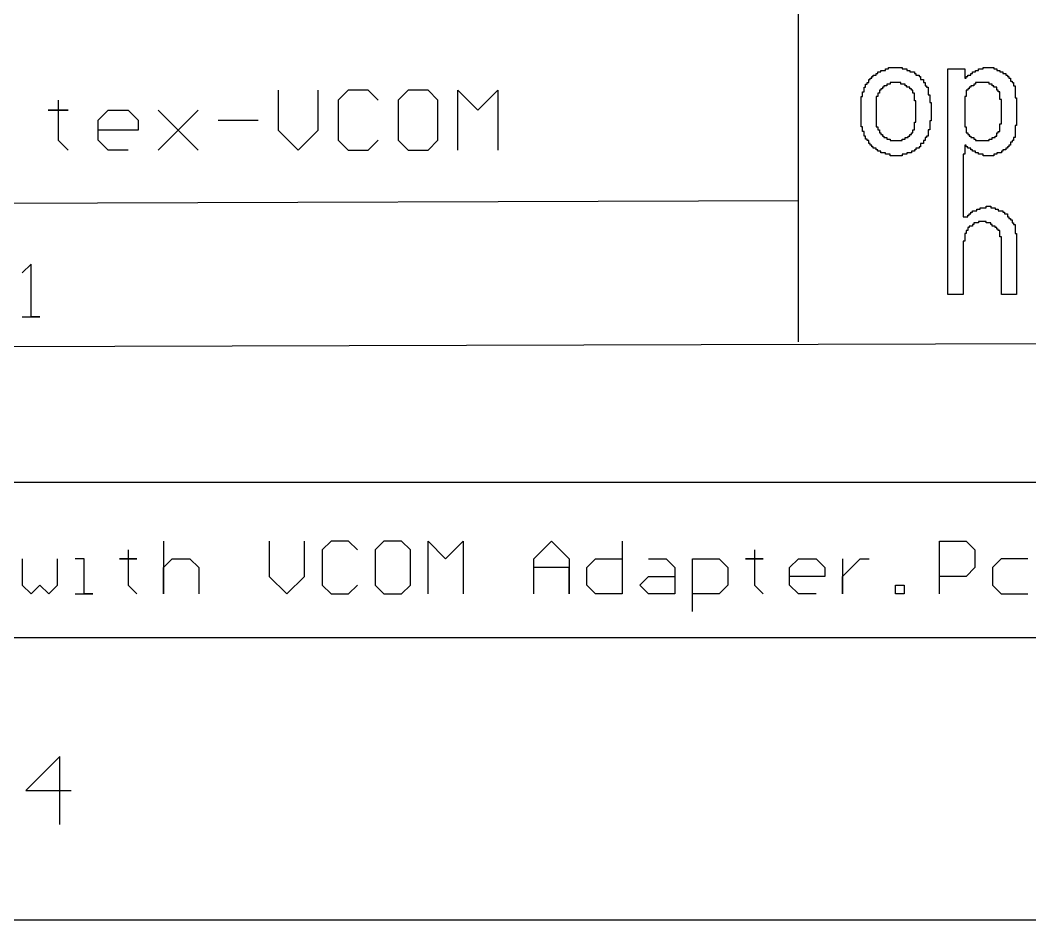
# Model space of a CAD drawing. Header units: millimetres. Extents: x -1.9 to 9.1, y -3.1 to 5.4.
# Drawn here: x 7.66 to 8.375, y -3.06 to -2.422 of the extents above; entities that cross this region are included whole.
import ezdxf

# ---------------------------------------------------------------- set-up
doc = ezdxf.new("R2010")
doc.units = ezdxf.units.MM
doc.header["$MEASUREMENT"] = 0
doc.layers.add('Mechanical11', color=56, linetype='Continuous')

msp = doc.modelspace()

# ---------------------------------------------------------------- linework, layer by layer
at = {"layer": 'Mechanical11'}
for p, q in [((8.21137, -2.65022), (8.21137, -1.95988)), ((8.26428, -2.46227), (8.26428, -2.46119)), ((8.26428, -2.46119), (8.26644, -2.46119)), ((8.26644, -2.46119), (8.26644, -2.46011)), ((8.26644, -2.46011), (8.26752, -2.46011)), ((8.26752, -2.46011), (8.26752, -2.45903)), ((8.26752, -2.45903), (8.26969, -2.45903)), ((8.26969, -2.45903), (8.26969, -2.45795)), ((8.26969, -2.45795), (8.27293, -2.45795)), ((8.27293, -2.45795), (8.27293, -2.45687)), ((8.27293, -2.45687), (8.27509, -2.45687)), ((8.27509, -2.45687), (8.27509, -2.45579)), ((8.27509, -2.45579), (8.28482, -2.45579)), ((8.28482, -2.45579), (8.28482, -2.45687)), ((8.28482, -2.45687), (8.28806, -2.45687)), ((8.28806, -2.45687), (8.28806, -2.45795)), ((8.28806, -2.45795), (8.29022, -2.45795)), ((8.29022, -2.45795), (8.29022, -2.45903)), ((8.29022, -2.45903), (8.29347, -2.45903)), ((8.29347, -2.45903), (8.29347, -2.46011)), ((8.29347, -2.46011), (8.29455, -2.46011)), ((8.29455, -2.46011), (8.29455, -2.46119)), ((8.29455, -2.46119), (8.29671, -2.46119)), ((8.29671, -2.46119), (8.29671, -2.46227)), ((8.31725, -2.45795), (8.31725, -2.45687)), ((8.31725, -2.45687), (8.32914, -2.45687)), ((8.31725, -2.45903), (8.31725, -2.45795)), ((8.31725, -2.46011), (8.31725, -2.45903)), ((8.31725, -2.46119), (8.31725, -2.46011)), ((8.31725, -2.46227), (8.31725, -2.46119)), ((8.32914, -2.45687), (8.32914, -2.45795)), ((8.32914, -2.45795), (8.32914, -2.45903)), ((8.32914, -2.45903), (8.32914, -2.46011)), ((8.32914, -2.46011), (8.32914, -2.46119)), ((8.32914, -2.46119), (8.32914, -2.46227)), ((8.3313, -2.46227), (8.3313, -2.46119)), ((8.3313, -2.46119), (8.33346, -2.46119)), ((8.33346, -2.46119), (8.33346, -2.46011)), ((8.33346, -2.46011), (8.33454, -2.46011)), ((8.33454, -2.46011), (8.33454, -2.45903)), ((8.33454, -2.45903), (8.33671, -2.45903)), ((8.33671, -2.45903), (8.33671, -2.45795)), ((8.33671, -2.45795), (8.33887, -2.45795)), ((8.33887, -2.45795), (8.33887, -2.45687)), ((8.33887, -2.45687), (8.34211, -2.45687)), ((8.34211, -2.45687), (8.34211, -2.45579)), ((8.34211, -2.45579), (8.34968, -2.45579)), ((8.34968, -2.45579), (8.34968, -2.45687)), ((8.34968, -2.45687), (8.35184, -2.45687)), ((8.35184, -2.45687), (8.35184, -2.45795)), ((8.35184, -2.45795), (8.354, -2.45795)), ((8.354, -2.45795), (8.354, -2.45903)), ((8.354, -2.45903), (8.35616, -2.45903)), ((8.35616, -2.45903), (8.35616, -2.46011)), ((8.35616, -2.46011), (8.35832, -2.46011)), ((8.35832, -2.46011), (8.35832, -2.46119)), ((8.35832, -2.46119), (8.35941, -2.46119)), ((8.35941, -2.46119), (8.35941, -2.46227)), ((8.25888, -2.46876), (8.25888, -2.46768)), ((8.25888, -2.46768), (8.25996, -2.46768)), ((8.25888, -2.46984), (8.25888, -2.46876)), ((8.25996, -2.46768), (8.25996, -2.4666)), ((8.25996, -2.4666), (8.26104, -2.4666)), ((8.26104, -2.46552), (8.26104, -2.46443)), ((8.26104, -2.46443), (8.26212, -2.46443)), ((8.26104, -2.4666), (8.26104, -2.46552)), ((8.26212, -2.46443), (8.26212, -2.46335)), ((8.26212, -2.46335), (8.2632, -2.46335)), ((8.2632, -2.46335), (8.2632, -2.46227)), ((8.2632, -2.46227), (8.26428, -2.46227)), ((8.27401, -2.46876), (8.27185, -2.46876)), ((8.27185, -2.46876), (8.27185, -2.46984)), ((8.27617, -2.46768), (8.27401, -2.46768)), ((8.27401, -2.46768), (8.27401, -2.46876)), ((8.28374, -2.4666), (8.27617, -2.4666)), ((8.27617, -2.4666), (8.27617, -2.46768)), ((8.28374, -2.46768), (8.28374, -2.4666)), ((8.28698, -2.46768), (8.28374, -2.46768)), ((8.28698, -2.46876), (8.28698, -2.46768)), ((8.28806, -2.46876), (8.28698, -2.46876)), ((8.28806, -2.46984), (8.28806, -2.46876)), ((8.29671, -2.46227), (8.29779, -2.46227)), ((8.29779, -2.46227), (8.29779, -2.46335)), ((8.29779, -2.46335), (8.29779, -2.46443)), ((8.29779, -2.46443), (8.29995, -2.46443)), ((8.29995, -2.46443), (8.29995, -2.46552)), ((8.29995, -2.46552), (8.29995, -2.4666)), ((8.29995, -2.4666), (8.30103, -2.4666)), ((8.30103, -2.4666), (8.30103, -2.46768)), ((8.30103, -2.46768), (8.30103, -2.46876)), ((8.30103, -2.46876), (8.30211, -2.46876)), ((8.30211, -2.46876), (8.30211, -2.46984)), ((8.31725, -2.46335), (8.31725, -2.46227)), ((8.31725, -2.46443), (8.31725, -2.46335)), ((8.31725, -2.46552), (8.31725, -2.46443)), ((8.31725, -2.4666), (8.31725, -2.46552)), ((8.31725, -2.46768), (8.31725, -2.4666)), ((8.31725, -2.46876), (8.31725, -2.46768)), ((8.31725, -2.46984), (8.31725, -2.46876)), ((8.32914, -2.46227), (8.32914, -2.46335)), ((8.32914, -2.46335), (8.33022, -2.46335)), ((8.33022, -2.46335), (8.33022, -2.46227)), ((8.33022, -2.46227), (8.3313, -2.46227)), ((8.33562, -2.46876), (8.33346, -2.46876)), ((8.33346, -2.46876), (8.33346, -2.46984)), ((8.33671, -2.46768), (8.33562, -2.46768)), ((8.33562, -2.46768), (8.33562, -2.46876)), ((8.34643, -2.4666), (8.33671, -2.4666)), ((8.33671, -2.4666), (8.33671, -2.46768)), ((8.34643, -2.46768), (8.34643, -2.4666)), ((8.3486, -2.46768), (8.34643, -2.46768)), ((8.3486, -2.46876), (8.3486, -2.46768)), ((8.34968, -2.46876), (8.3486, -2.46876)), ((8.34968, -2.46984), (8.34968, -2.46876)), ((8.35941, -2.46227), (8.36049, -2.46227)), ((8.36049, -2.46227), (8.36049, -2.46335)), ((8.36049, -2.46335), (8.36157, -2.46335)), ((8.36157, -2.46335), (8.36157, -2.46443)), ((8.36157, -2.46443), (8.36157, -2.46552)), ((8.36157, -2.46552), (8.36265, -2.46552)), ((8.36265, -2.46552), (8.36265, -2.4666)), ((8.36265, -2.4666), (8.36373, -2.4666)), ((8.36373, -2.4666), (8.36373, -2.46768)), ((8.36373, -2.46768), (8.36373, -2.46876)), ((8.36373, -2.46876), (8.36481, -2.46876)), ((8.36481, -2.46876), (8.36481, -2.46984)), ((7.84243, -2.47199), (7.84243, -2.50033)), ((7.87077, -2.50033), (7.87077, -2.47199)), ((7.89202, -2.47199), (7.88494, -2.47908)), ((7.90619, -2.47199), (7.89202, -2.47199)), ((7.91328, -2.47908), (7.90619, -2.47199)), ((7.93453, -2.47199), (7.92744, -2.47908)), ((7.9487, -2.47199), (7.93453, -2.47199)), ((7.95578, -2.47908), (7.9487, -2.47199)), ((7.96995, -2.5145), (7.96995, -2.47199)), ((7.96995, -2.47199), (7.98412, -2.48616)), ((7.98412, -2.48616), (7.99829, -2.47199)), ((7.99829, -2.47199), (7.99829, -2.5145)), ((8.25671, -2.47416), (8.25671, -2.47308)), ((8.25671, -2.47308), (8.25779, -2.47308)), ((8.25671, -2.47524), (8.25671, -2.47416)), ((8.25671, -2.47633), (8.25671, -2.47524)), ((8.25779, -2.47092), (8.25779, -2.46984)), ((8.25779, -2.46984), (8.25888, -2.46984)), ((8.25779, -2.472), (8.25779, -2.47092)), ((8.25779, -2.47308), (8.25779, -2.472)), ((8.2686, -2.47416), (8.26752, -2.47416)), ((8.26752, -2.47416), (8.26752, -2.47524)), ((8.26752, -2.47524), (8.26752, -2.47633)), ((8.26969, -2.472), (8.2686, -2.472)), ((8.2686, -2.472), (8.2686, -2.47308)), ((8.2686, -2.47308), (8.2686, -2.47416)), ((8.27077, -2.47092), (8.26969, -2.47092)), ((8.26969, -2.47092), (8.26969, -2.472)), ((8.27185, -2.46984), (8.27077, -2.46984)), ((8.27077, -2.46984), (8.27077, -2.47092)), ((8.29022, -2.46984), (8.28806, -2.46984)), ((8.29022, -2.47092), (8.29022, -2.46984)), ((8.2913, -2.47092), (8.29022, -2.47092)), ((8.2913, -2.472), (8.2913, -2.47092)), ((8.29239, -2.472), (8.2913, -2.472)), ((8.29239, -2.47308), (8.29239, -2.472)), ((8.29239, -2.47416), (8.29239, -2.47308)), ((8.29347, -2.47416), (8.29239, -2.47416)), ((8.29347, -2.47524), (8.29347, -2.47416)), ((8.29347, -2.47633), (8.29347, -2.47524)), ((8.30211, -2.46984), (8.3032, -2.46984)), ((8.3032, -2.46984), (8.3032, -2.47092)), ((8.3032, -2.47092), (8.3032, -2.472)), ((8.3032, -2.472), (8.3032, -2.47308)), ((8.3032, -2.47308), (8.3032, -2.47416)), ((8.3032, -2.47416), (8.3032, -2.47524)), ((8.3032, -2.47524), (8.30428, -2.47524)), ((8.30428, -2.47524), (8.30428, -2.47633)), ((8.31725, -2.47092), (8.31725, -2.46984)), ((8.31725, -2.472), (8.31725, -2.47092)), ((8.31725, -2.47308), (8.31725, -2.472)), ((8.31725, -2.47416), (8.31725, -2.47308)), ((8.31725, -2.47524), (8.31725, -2.47416)), ((8.31725, -2.47633), (8.31725, -2.47524)), ((8.3313, -2.472), (8.33022, -2.472)), ((8.33022, -2.472), (8.33022, -2.47308)), ((8.33022, -2.47308), (8.33022, -2.47416)), ((8.33022, -2.47416), (8.33022, -2.47524)), ((8.33022, -2.47524), (8.33022, -2.47633)), ((8.33238, -2.47092), (8.3313, -2.47092)), ((8.3313, -2.47092), (8.3313, -2.472)), ((8.33346, -2.46984), (8.33238, -2.46984)), ((8.33238, -2.46984), (8.33238, -2.47092)), ((8.35184, -2.46984), (8.34968, -2.46984)), ((8.35184, -2.47092), (8.35184, -2.46984)), ((8.35184, -2.472), (8.35184, -2.47092)), ((8.35292, -2.472), (8.35184, -2.472)), ((8.35292, -2.47308), (8.35292, -2.472)), ((8.354, -2.47308), (8.35292, -2.47308)), ((8.354, -2.47416), (8.354, -2.47308)), ((8.354, -2.47524), (8.354, -2.47416)), ((8.354, -2.47633), (8.354, -2.47524)), ((8.36481, -2.46984), (8.36481, -2.47092)), ((8.36481, -2.47092), (8.36481, -2.472)), ((8.36481, -2.472), (8.36481, -2.47308)), ((8.36481, -2.47308), (8.36481, -2.47416)), ((8.36481, -2.47416), (8.36481, -2.47524)), ((8.36481, -2.47524), (8.36481, -2.47633)), ((7.68657, -2.47908), (7.68657, -2.48616)), ((7.88494, -2.47908), (7.88494, -2.50742)), ((7.92744, -2.47908), (7.92744, -2.50742)), ((7.95578, -2.50742), (7.95578, -2.47908)), ((8.25563, -2.47741), (8.25563, -2.47633)), ((8.25563, -2.47633), (8.25671, -2.47633)), ((8.25563, -2.47849), (8.25563, -2.47741)), ((8.25563, -2.47957), (8.25563, -2.47849)), ((8.25563, -2.48065), (8.25563, -2.47957)), ((8.25563, -2.48173), (8.25563, -2.48065)), ((8.25563, -2.48281), (8.25563, -2.48173)), ((8.25563, -2.48389), (8.25563, -2.48281)), ((8.26752, -2.47633), (8.26644, -2.47633)), ((8.26644, -2.47633), (8.26644, -2.47741)), ((8.26644, -2.47741), (8.26644, -2.47849)), ((8.26644, -2.47849), (8.26644, -2.47957)), ((8.26644, -2.47957), (8.26644, -2.48065)), ((8.26644, -2.48065), (8.26644, -2.48173)), ((8.26644, -2.48173), (8.26644, -2.48281)), ((8.26644, -2.48281), (8.26644, -2.48389)), ((8.29347, -2.47741), (8.29347, -2.47633)), ((8.29347, -2.47849), (8.29347, -2.47741)), ((8.29347, -2.47957), (8.29347, -2.47849)), ((8.29455, -2.47957), (8.29347, -2.47957)), ((8.29455, -2.48065), (8.29455, -2.47957)), ((8.29455, -2.48173), (8.29455, -2.48065)), ((8.29455, -2.48281), (8.29455, -2.48173)), ((8.29455, -2.48389), (8.29455, -2.48281)), ((8.30428, -2.47633), (8.30428, -2.47741)), ((8.30428, -2.47741), (8.30428, -2.47849)), ((8.30428, -2.47849), (8.30428, -2.47957)), ((8.30428, -2.47957), (8.30428, -2.48065)), ((8.30428, -2.48065), (8.30536, -2.48065)), ((8.30536, -2.48065), (8.30536, -2.48173)), ((8.30536, -2.48173), (8.30536, -2.48281)), ((8.30536, -2.48281), (8.30536, -2.48389)), ((8.31725, -2.47741), (8.31725, -2.47633)), ((8.31725, -2.47849), (8.31725, -2.47741)), ((8.31725, -2.47957), (8.31725, -2.47849)), ((8.31725, -2.48065), (8.31725, -2.47957)), ((8.31725, -2.48173), (8.31725, -2.48065)), ((8.31725, -2.48281), (8.31725, -2.48173)), ((8.31725, -2.48389), (8.31725, -2.48281)), ((8.33022, -2.47633), (8.32914, -2.47633)), ((8.32914, -2.47633), (8.32914, -2.47741)), ((8.32914, -2.47741), (8.32914, -2.47849)), ((8.32914, -2.47849), (8.32914, -2.47957)), ((8.32914, -2.47957), (8.32914, -2.48065)), ((8.32914, -2.48065), (8.32914, -2.48173)), ((8.32914, -2.48173), (8.32914, -2.48281)), ((8.32914, -2.48281), (8.32914, -2.48389)), ((8.354, -2.47741), (8.354, -2.47633)), ((8.354, -2.47849), (8.354, -2.47741)), ((8.35508, -2.47849), (8.354, -2.47849)), ((8.35508, -2.47957), (8.35508, -2.47849)), ((8.35508, -2.48065), (8.35508, -2.47957)), ((8.35508, -2.48173), (8.35508, -2.48065)), ((8.35508, -2.48281), (8.35508, -2.48173)), ((8.35508, -2.48389), (8.35508, -2.48281)), ((8.36481, -2.47633), (8.36481, -2.47741)), ((8.36481, -2.47741), (8.36589, -2.47741)), ((8.36589, -2.47741), (8.36589, -2.47849)), ((8.36589, -2.47849), (8.36589, -2.47957)), ((8.36589, -2.47957), (8.36589, -2.48065)), ((8.36589, -2.48065), (8.36589, -2.48173)), ((8.36589, -2.48173), (8.36589, -2.48281)), ((8.36589, -2.48281), (8.36589, -2.48389)), ((7.68657, -2.48616), (7.67949, -2.48616)), ((7.67949, -2.48616), (7.69366, -2.48616)), ((7.69366, -2.48616), (7.68657, -2.48616)), ((7.68657, -2.48616), (7.68657, -2.50742)), ((7.71491, -2.49325), (7.72199, -2.48616)), ((7.72199, -2.48616), (7.73616, -2.48616)), ((7.73616, -2.48616), (7.74325, -2.49325)), ((7.75742, -2.48616), (7.78575, -2.5145)), ((7.78575, -2.48616), (7.75742, -2.5145)), ((7.77158, -2.50033), (7.78575, -2.48616)), ((8.25563, -2.48497), (8.25563, -2.48389)), ((8.25563, -2.48605), (8.25563, -2.48497)), ((8.25563, -2.48713), (8.25563, -2.48605)), ((8.25563, -2.48822), (8.25563, -2.48713)), ((8.25563, -2.4893), (8.25563, -2.48822)), ((8.25563, -2.49038), (8.25563, -2.4893)), ((8.26644, -2.48389), (8.26644, -2.48497)), ((8.26644, -2.48497), (8.26644, -2.48605)), ((8.26644, -2.48605), (8.26644, -2.48713)), ((8.26644, -2.48713), (8.26644, -2.48822)), ((8.26644, -2.48822), (8.26644, -2.4893)), ((8.26644, -2.4893), (8.26644, -2.49038)), ((8.29455, -2.48497), (8.29455, -2.48389)), ((8.29455, -2.48605), (8.29455, -2.48497)), ((8.29455, -2.48713), (8.29455, -2.48605)), ((8.29455, -2.48822), (8.29455, -2.48713)), ((8.29455, -2.4893), (8.29455, -2.48822)), ((8.29455, -2.49038), (8.29455, -2.4893)), ((8.30536, -2.48389), (8.30536, -2.48497)), ((8.30536, -2.48497), (8.30536, -2.48605)), ((8.30536, -2.48605), (8.30536, -2.48713)), ((8.30536, -2.48713), (8.30536, -2.48822)), ((8.30536, -2.48822), (8.30536, -2.4893)), ((8.30536, -2.4893), (8.30536, -2.49038)), ((8.31725, -2.48497), (8.31725, -2.48389)), ((8.31725, -2.48605), (8.31725, -2.48497)), ((8.31725, -2.48713), (8.31725, -2.48605)), ((8.31725, -2.48822), (8.31725, -2.48713)), ((8.31725, -2.4893), (8.31725, -2.48822)), ((8.31725, -2.49038), (8.31725, -2.4893)), ((8.32914, -2.48389), (8.32914, -2.48497)), ((8.32914, -2.48497), (8.32914, -2.48605)), ((8.32914, -2.48605), (8.32914, -2.48713)), ((8.32914, -2.48713), (8.32914, -2.48822)), ((8.32914, -2.48822), (8.32914, -2.4893)), ((8.32914, -2.4893), (8.32914, -2.49038)), ((8.35508, -2.48497), (8.35508, -2.48389)), ((8.35508, -2.48605), (8.35508, -2.48497)), ((8.35508, -2.48713), (8.35508, -2.48605)), ((8.35508, -2.48822), (8.35508, -2.48713)), ((8.35508, -2.4893), (8.35508, -2.48822)), ((8.35508, -2.49038), (8.35508, -2.4893)), ((8.36589, -2.48389), (8.36589, -2.48497)), ((8.36589, -2.48497), (8.36589, -2.48605)), ((8.36589, -2.48605), (8.36589, -2.48713)), ((8.36589, -2.48713), (8.36589, -2.48822)), ((8.36589, -2.48822), (8.36589, -2.4893)), ((8.36589, -2.4893), (8.36589, -2.49038)), ((7.71491, -2.50742), (7.71491, -2.49325)), ((7.74325, -2.49325), (7.74325, -2.50033)), ((7.79992, -2.49325), (7.82826, -2.49325)), ((8.25563, -2.49146), (8.25563, -2.49038)), ((8.25563, -2.49254), (8.25563, -2.49146)), ((8.25563, -2.49362), (8.25563, -2.49254)), ((8.25563, -2.4947), (8.25563, -2.49362)), ((8.25563, -2.49578), (8.25563, -2.4947)), ((8.25563, -2.49686), (8.25563, -2.49578)), ((8.25563, -2.49794), (8.25563, -2.49686)), ((8.26644, -2.49038), (8.26644, -2.49146)), ((8.26644, -2.49146), (8.26644, -2.49254)), ((8.26644, -2.49254), (8.26644, -2.49362)), ((8.26644, -2.49362), (8.26644, -2.4947)), ((8.26644, -2.4947), (8.26644, -2.49578)), ((8.26644, -2.49578), (8.26644, -2.49686)), ((8.26644, -2.49686), (8.26644, -2.49794)), ((8.29347, -2.49578), (8.29347, -2.4947)), ((8.29347, -2.4947), (8.29455, -2.4947)), ((8.29347, -2.49686), (8.29347, -2.49578)), ((8.29347, -2.49794), (8.29347, -2.49686)), ((8.29455, -2.49146), (8.29455, -2.49038)), ((8.29455, -2.49254), (8.29455, -2.49146)), ((8.29455, -2.49362), (8.29455, -2.49254)), ((8.29455, -2.4947), (8.29455, -2.49362)), ((8.30536, -2.49362), (8.30428, -2.49362)), ((8.30428, -2.49362), (8.30428, -2.4947)), ((8.30428, -2.4947), (8.30428, -2.49578)), ((8.30428, -2.49578), (8.30428, -2.49686)), ((8.30428, -2.49686), (8.30428, -2.49794)), ((8.30536, -2.49038), (8.30536, -2.49146)), ((8.30536, -2.49146), (8.30536, -2.49254)), ((8.30536, -2.49254), (8.30536, -2.49362)), ((8.31725, -2.49146), (8.31725, -2.49038)), ((8.31725, -2.49254), (8.31725, -2.49146)), ((8.31725, -2.49362), (8.31725, -2.49254)), ((8.31725, -2.4947), (8.31725, -2.49362)), ((8.31725, -2.49578), (8.31725, -2.4947)), ((8.31725, -2.49686), (8.31725, -2.49578)), ((8.31725, -2.49794), (8.31725, -2.49686)), ((8.32914, -2.49038), (8.32914, -2.49146)), ((8.32914, -2.49146), (8.32914, -2.49254)), ((8.32914, -2.49254), (8.32914, -2.49362)), ((8.32914, -2.49362), (8.32914, -2.4947)), ((8.32914, -2.4947), (8.32914, -2.49578)), ((8.32914, -2.49578), (8.32914, -2.49686)), ((8.32914, -2.49686), (8.32914, -2.49794)), ((8.354, -2.49686), (8.354, -2.49578)), ((8.354, -2.49578), (8.35508, -2.49578)), ((8.354, -2.49794), (8.354, -2.49686)), ((8.35508, -2.49146), (8.35508, -2.49038)), ((8.35508, -2.49254), (8.35508, -2.49146)), ((8.35508, -2.49362), (8.35508, -2.49254)), ((8.35508, -2.4947), (8.35508, -2.49362)), ((8.35508, -2.49578), (8.35508, -2.4947)), ((8.36589, -2.49686), (8.36481, -2.49686)), ((8.36481, -2.49686), (8.36481, -2.49794)), ((8.36589, -2.49038), (8.36589, -2.49146)), ((8.36589, -2.49146), (8.36589, -2.49254)), ((8.36589, -2.49254), (8.36589, -2.49362)), ((8.36589, -2.49362), (8.36589, -2.4947)), ((8.36589, -2.4947), (8.36589, -2.49578)), ((8.36589, -2.49578), (8.36589, -2.49686)), ((7.74325, -2.50033), (7.71491, -2.50033)), ((7.78575, -2.5145), (7.77158, -2.50033)), ((7.84243, -2.50033), (7.8566, -2.5145)), ((7.8566, -2.5145), (7.87077, -2.50033)), ((8.25671, -2.49794), (8.25563, -2.49794)), ((8.25671, -2.49903), (8.25671, -2.49794)), ((8.25671, -2.50011), (8.25671, -2.49903)), ((8.25671, -2.50119), (8.25671, -2.50011)), ((8.25779, -2.50119), (8.25671, -2.50119)), ((8.25779, -2.50227), (8.25779, -2.50119)), ((8.25779, -2.50335), (8.25779, -2.50227)), ((8.25779, -2.50443), (8.25779, -2.50335)), ((8.25888, -2.50443), (8.25779, -2.50443)), ((8.25888, -2.50551), (8.25888, -2.50443)), ((8.26644, -2.49794), (8.26752, -2.49794)), ((8.26752, -2.49794), (8.26752, -2.49903)), ((8.26752, -2.49903), (8.26752, -2.50011)), ((8.26752, -2.50011), (8.2686, -2.50011)), ((8.2686, -2.50011), (8.2686, -2.50119)), ((8.2686, -2.50119), (8.2686, -2.50227)), ((8.2686, -2.50227), (8.26969, -2.50227)), ((8.26969, -2.50227), (8.26969, -2.50335)), ((8.26969, -2.50335), (8.27077, -2.50335)), ((8.27077, -2.50335), (8.27077, -2.50443)), ((8.27077, -2.50443), (8.27185, -2.50443)), ((8.27185, -2.50443), (8.27185, -2.50551)), ((8.28914, -2.50551), (8.28914, -2.50443)), ((8.28914, -2.50443), (8.29022, -2.50443)), ((8.29022, -2.50443), (8.29022, -2.50335)), ((8.29022, -2.50335), (8.2913, -2.50335)), ((8.2913, -2.50335), (8.2913, -2.50227)), ((8.2913, -2.50227), (8.29239, -2.50227)), ((8.29239, -2.50119), (8.29239, -2.50011)), ((8.29239, -2.50011), (8.29347, -2.50011)), ((8.29239, -2.50227), (8.29239, -2.50119)), ((8.29347, -2.49903), (8.29347, -2.49794)), ((8.29347, -2.50011), (8.29347, -2.49903)), ((8.3032, -2.50443), (8.30211, -2.50443)), ((8.30211, -2.50443), (8.30211, -2.50551)), ((8.30428, -2.50011), (8.3032, -2.50011)), ((8.3032, -2.50011), (8.3032, -2.50119)), ((8.3032, -2.50119), (8.3032, -2.50227)), ((8.3032, -2.50227), (8.3032, -2.50335)), ((8.3032, -2.50335), (8.3032, -2.50443)), ((8.30428, -2.49794), (8.30428, -2.49903)), ((8.30428, -2.49903), (8.30428, -2.50011)), ((8.31725, -2.49903), (8.31725, -2.49794)), ((8.31725, -2.50011), (8.31725, -2.49903)), ((8.31725, -2.50119), (8.31725, -2.50011)), ((8.31725, -2.50227), (8.31725, -2.50119)), ((8.31725, -2.50335), (8.31725, -2.50227)), ((8.31725, -2.50443), (8.31725, -2.50335)), ((8.31725, -2.50551), (8.31725, -2.50443)), ((8.32914, -2.49794), (8.33022, -2.49794)), ((8.33022, -2.49794), (8.33022, -2.49903)), ((8.33022, -2.49903), (8.33022, -2.50011)), ((8.33022, -2.50011), (8.33022, -2.50119)), ((8.33022, -2.50119), (8.33022, -2.50227)), ((8.33022, -2.50227), (8.3313, -2.50227)), ((8.3313, -2.50227), (8.3313, -2.50335)), ((8.3313, -2.50335), (8.33238, -2.50335)), ((8.33238, -2.50335), (8.33238, -2.50443)), ((8.33238, -2.50443), (8.33346, -2.50443)), ((8.33346, -2.50443), (8.33346, -2.50551)), ((8.35076, -2.50551), (8.35076, -2.50443)), ((8.35076, -2.50443), (8.35184, -2.50443)), ((8.35184, -2.50335), (8.35184, -2.50227)), ((8.35184, -2.50227), (8.35292, -2.50227)), ((8.35184, -2.50443), (8.35184, -2.50335)), ((8.35292, -2.50227), (8.35292, -2.50119)), ((8.35292, -2.50119), (8.354, -2.50119)), ((8.354, -2.49903), (8.354, -2.49794)), ((8.354, -2.50011), (8.354, -2.49903)), ((8.354, -2.50119), (8.354, -2.50011)), ((8.36481, -2.49794), (8.36481, -2.49903)), ((8.36481, -2.49903), (8.36481, -2.50011)), ((8.36481, -2.50011), (8.36481, -2.50119)), ((8.36481, -2.50119), (8.36481, -2.50227)), ((8.36481, -2.50227), (8.36481, -2.50335)), ((8.36481, -2.50335), (8.36481, -2.50443)), ((8.36481, -2.50443), (8.36481, -2.50551)), ((7.68657, -2.50742), (7.69366, -2.5145)), ((7.72199, -2.5145), (7.71491, -2.50742)), ((7.88494, -2.50742), (7.89202, -2.5145)), ((7.90619, -2.5145), (7.91328, -2.50742)), ((7.92744, -2.50742), (7.93453, -2.5145)), ((7.9487, -2.5145), (7.95578, -2.50742)), ((8.25888, -2.50659), (8.25888, -2.50551)), ((8.25996, -2.50659), (8.25888, -2.50659)), ((8.25996, -2.50767), (8.25996, -2.50659)), ((8.26104, -2.50767), (8.25996, -2.50767)), ((8.26104, -2.50875), (8.26104, -2.50767)), ((8.26104, -2.50984), (8.26104, -2.50875)), ((8.26212, -2.50984), (8.26104, -2.50984)), ((8.26212, -2.51092), (8.26212, -2.50984)), ((8.2632, -2.51092), (8.26212, -2.51092)), ((8.2632, -2.512), (8.2632, -2.51092)), ((8.27185, -2.50551), (8.27401, -2.50551)), ((8.27401, -2.50551), (8.27401, -2.50659)), ((8.27401, -2.50659), (8.27617, -2.50659)), ((8.27617, -2.50659), (8.27617, -2.50767)), ((8.27617, -2.50767), (8.28482, -2.50767)), ((8.28482, -2.50767), (8.28482, -2.50659)), ((8.28482, -2.50659), (8.28698, -2.50659)), ((8.28698, -2.50659), (8.28698, -2.50551)), ((8.28698, -2.50551), (8.28914, -2.50551)), ((8.29995, -2.50984), (8.29779, -2.50984)), ((8.29779, -2.50984), (8.29779, -2.51092)), ((8.29779, -2.51092), (8.29779, -2.512)), ((8.30103, -2.50767), (8.29995, -2.50767)), ((8.29995, -2.50767), (8.29995, -2.50875)), ((8.29995, -2.50875), (8.29995, -2.50984)), ((8.30211, -2.50551), (8.30103, -2.50551)), ((8.30103, -2.50551), (8.30103, -2.50659)), ((8.30103, -2.50659), (8.30103, -2.50767)), ((8.31725, -2.50659), (8.31725, -2.50551)), ((8.31725, -2.50767), (8.31725, -2.50659)), ((8.31725, -2.50875), (8.31725, -2.50767)), ((8.31725, -2.50984), (8.31725, -2.50875)), ((8.31725, -2.51092), (8.31725, -2.50984)), ((8.31725, -2.512), (8.31725, -2.51092)), ((8.33022, -2.51092), (8.32914, -2.51092)), ((8.32914, -2.51092), (8.32914, -2.512)), ((8.33022, -2.512), (8.33022, -2.51092)), ((8.33346, -2.50551), (8.33562, -2.50551)), ((8.33562, -2.50551), (8.33562, -2.50659)), ((8.33562, -2.50659), (8.33671, -2.50659)), ((8.33671, -2.50659), (8.33671, -2.50767)), ((8.33671, -2.50767), (8.34643, -2.50767)), ((8.34643, -2.50767), (8.34643, -2.50659)), ((8.34643, -2.50659), (8.3486, -2.50659)), ((8.3486, -2.50659), (8.3486, -2.50551)), ((8.3486, -2.50551), (8.35076, -2.50551)), ((8.36157, -2.51092), (8.36049, -2.51092)), ((8.36049, -2.51092), (8.36049, -2.512)), ((8.36265, -2.50875), (8.36157, -2.50875)), ((8.36157, -2.50875), (8.36157, -2.50984)), ((8.36157, -2.50984), (8.36157, -2.51092)), ((8.36373, -2.50767), (8.36265, -2.50767)), ((8.36265, -2.50767), (8.36265, -2.50875)), ((8.36481, -2.50551), (8.36373, -2.50551)), ((8.36373, -2.50551), (8.36373, -2.50659)), ((8.36373, -2.50659), (8.36373, -2.50767)), ((7.73616, -2.5145), (7.72199, -2.5145)), ((7.89202, -2.5145), (7.90619, -2.5145)), ((7.93453, -2.5145), (7.9487, -2.5145)), ((8.26428, -2.512), (8.2632, -2.512)), ((8.26428, -2.51308), (8.26428, -2.512)), ((8.26644, -2.51308), (8.26428, -2.51308)), ((8.26644, -2.51416), (8.26644, -2.51308)), ((8.26752, -2.51416), (8.26644, -2.51416)), ((8.26752, -2.51524), (8.26752, -2.51416)), ((8.26969, -2.51524), (8.26752, -2.51524)), ((8.26969, -2.51632), (8.26969, -2.51524)), ((8.27293, -2.51632), (8.26969, -2.51632)), ((8.27293, -2.5174), (8.27293, -2.51632)), ((8.27617, -2.5174), (8.27293, -2.5174)), ((8.27617, -2.51848), (8.27617, -2.5174)), ((8.28482, -2.51848), (8.27617, -2.51848)), ((8.28806, -2.5174), (8.28482, -2.5174)), ((8.28482, -2.5174), (8.28482, -2.51848)), ((8.2913, -2.51632), (8.28806, -2.51632)), ((8.28806, -2.51632), (8.28806, -2.5174)), ((8.29347, -2.51524), (8.2913, -2.51524)), ((8.2913, -2.51524), (8.2913, -2.51632)), ((8.29455, -2.51416), (8.29347, -2.51416)), ((8.29347, -2.51416), (8.29347, -2.51524)), ((8.29671, -2.51308), (8.29455, -2.51308)), ((8.29455, -2.51308), (8.29455, -2.51416)), ((8.29779, -2.512), (8.29671, -2.512)), ((8.29671, -2.512), (8.29671, -2.51308)), ((8.31725, -2.51308), (8.31725, -2.512)), ((8.31725, -2.51416), (8.31725, -2.51308)), ((8.31725, -2.51524), (8.31725, -2.51416)), ((8.31725, -2.51632), (8.31725, -2.51524)), ((8.31725, -2.5174), (8.31725, -2.51632)), ((8.31725, -2.51848), (8.31725, -2.5174)), ((8.31725, -2.51956), (8.31725, -2.51848)), ((8.32914, -2.5174), (8.32806, -2.5174)), ((8.32806, -2.5174), (8.32806, -2.51848)), ((8.32806, -2.51848), (8.32806, -2.51956)), ((8.32914, -2.512), (8.32914, -2.51308)), ((8.32914, -2.51308), (8.32914, -2.51416)), ((8.32914, -2.51416), (8.32914, -2.51524)), ((8.32914, -2.51524), (8.32914, -2.51632)), ((8.32914, -2.51632), (8.32914, -2.5174)), ((8.3313, -2.512), (8.33022, -2.512)), ((8.3313, -2.51308), (8.3313, -2.512)), ((8.33346, -2.51308), (8.3313, -2.51308)), ((8.33346, -2.51416), (8.33346, -2.51308)), ((8.33454, -2.51416), (8.33346, -2.51416)), ((8.33454, -2.51524), (8.33454, -2.51416)), ((8.33671, -2.51524), (8.33454, -2.51524)), ((8.33671, -2.51632), (8.33671, -2.51524)), ((8.33887, -2.51632), (8.33671, -2.51632)), ((8.33887, -2.5174), (8.33887, -2.51632)), ((8.34211, -2.5174), (8.33887, -2.5174)), ((8.34211, -2.51848), (8.34211, -2.5174)), ((8.34968, -2.51848), (8.34211, -2.51848)), ((8.35184, -2.5174), (8.34968, -2.5174)), ((8.34968, -2.5174), (8.34968, -2.51848)), ((8.35508, -2.51632), (8.35184, -2.51632)), ((8.35184, -2.51632), (8.35184, -2.5174)), ((8.35616, -2.51524), (8.35508, -2.51524)), ((8.35508, -2.51524), (8.35508, -2.51632)), ((8.35832, -2.51416), (8.35616, -2.51416)), ((8.35616, -2.51416), (8.35616, -2.51524)), ((8.35941, -2.51308), (8.35832, -2.51308)), ((8.35832, -2.51308), (8.35832, -2.51416)), ((8.36049, -2.512), (8.35941, -2.512)), ((8.35941, -2.512), (8.35941, -2.51308)), ((8.31725, -2.52064), (8.31725, -2.51956)), ((8.31725, -2.52173), (8.31725, -2.52064)), ((8.31725, -2.52281), (8.31725, -2.52173)), ((8.31725, -2.52389), (8.31725, -2.52281)), ((8.31725, -2.52497), (8.31725, -2.52389)), ((8.31725, -2.52605), (8.31725, -2.52497)), ((8.32806, -2.51956), (8.32806, -2.52064)), ((8.32806, -2.52064), (8.32806, -2.52173)), ((8.32806, -2.52173), (8.32806, -2.52281)), ((8.32806, -2.52281), (8.32806, -2.52389)), ((8.32806, -2.52389), (8.32806, -2.52497)), ((8.32806, -2.52497), (8.32806, -2.52605)), ((8.31725, -2.52713), (8.31725, -2.52605)), ((8.31725, -2.52821), (8.31725, -2.52713)), ((8.31725, -2.52929), (8.31725, -2.52821)), ((8.31725, -2.53037), (8.31725, -2.52929)), ((8.31725, -2.53145), (8.31725, -2.53037)), ((8.31725, -2.53254), (8.31725, -2.53145)), ((8.31725, -2.53362), (8.31725, -2.53254)), ((8.32806, -2.52605), (8.32806, -2.52713)), ((8.32806, -2.52713), (8.32806, -2.52821)), ((8.32806, -2.52821), (8.32806, -2.52929)), ((8.32806, -2.52929), (8.32806, -2.53037)), ((8.32806, -2.53037), (8.32806, -2.53145)), ((8.32806, -2.53145), (8.32806, -2.53254)), ((8.32806, -2.53254), (8.32806, -2.53362)), ((8.31725, -2.5347), (8.31725, -2.53362)), ((8.31725, -2.53578), (8.31725, -2.5347)), ((8.31725, -2.53686), (8.31725, -2.53578)), ((8.31725, -2.53794), (8.31725, -2.53686)), ((8.31725, -2.53902), (8.31725, -2.53794)), ((8.31725, -2.5401), (8.31725, -2.53902)), ((8.31725, -2.54118), (8.31725, -2.5401)), ((8.32806, -2.53362), (8.32806, -2.5347)), ((8.32806, -2.5347), (8.32806, -2.53578)), ((8.32806, -2.53578), (8.32806, -2.53686)), ((8.32806, -2.53686), (8.32806, -2.53794)), ((8.32806, -2.53794), (8.32806, -2.53902)), ((8.32806, -2.53902), (8.32806, -2.5401)), ((8.32806, -2.5401), (8.32806, -2.54118)), ((8.31725, -2.54226), (8.31725, -2.54118)), ((8.31725, -2.54335), (8.31725, -2.54226)), ((8.31725, -2.54443), (8.31725, -2.54335)), ((8.31725, -2.54551), (8.31725, -2.54443)), ((8.31725, -2.54659), (8.31725, -2.54551)), ((8.31725, -2.54767), (8.31725, -2.54659)), ((8.32806, -2.54118), (8.32806, -2.54226)), ((8.32806, -2.54226), (8.32806, -2.54335)), ((8.32806, -2.54335), (8.32806, -2.54443)), ((8.32806, -2.54443), (8.32806, -2.54551)), ((8.32806, -2.54551), (8.32806, -2.54659)), ((8.32806, -2.54659), (8.32806, -2.54767)), ((5.31108, -2.56017), (8.21137, -2.55017)), ((8.31725, -2.54875), (8.31725, -2.54767)), ((8.31725, -2.54983), (8.31725, -2.54875)), ((8.31725, -2.55091), (8.31725, -2.54983)), ((8.31725, -2.55199), (8.31725, -2.55091)), ((8.31725, -2.55307), (8.31725, -2.55199)), ((8.31725, -2.55416), (8.31725, -2.55307)), ((8.31725, -2.55524), (8.31725, -2.55416)), ((8.32806, -2.54767), (8.32806, -2.54875)), ((8.32806, -2.54875), (8.32806, -2.54983)), ((8.32806, -2.54983), (8.32806, -2.55091)), ((8.32806, -2.55091), (8.32806, -2.55199)), ((8.32806, -2.55199), (8.32806, -2.55307)), ((8.32806, -2.55307), (8.32806, -2.55416)), ((8.32806, -2.55416), (8.32806, -2.55524)), ((8.34427, -2.55524), (8.34427, -2.55416)), ((8.34427, -2.55416), (8.34752, -2.55416)), ((8.34752, -2.55416), (8.34752, -2.55524)), ((8.31725, -2.55632), (8.31725, -2.55524)), ((8.31725, -2.5574), (8.31725, -2.55632)), ((8.31725, -2.55848), (8.31725, -2.5574)), ((8.31725, -2.55956), (8.31725, -2.55848)), ((8.31725, -2.56064), (8.31725, -2.55956)), ((8.31725, -2.56172), (8.31725, -2.56064)), ((8.31725, -2.5628), (8.31725, -2.56172)), ((8.32806, -2.55524), (8.32806, -2.55632)), ((8.32806, -2.55632), (8.32806, -2.5574)), ((8.32806, -2.5574), (8.32806, -2.55848)), ((8.32806, -2.55848), (8.32806, -2.55956)), ((8.32806, -2.55956), (8.32806, -2.56064)), ((8.32806, -2.56064), (8.32806, -2.56172)), ((8.32806, -2.56172), (8.3313, -2.56172)), ((8.3313, -2.56172), (8.3313, -2.56064)), ((8.3313, -2.56064), (8.33238, -2.56064)), ((8.33238, -2.56064), (8.33238, -2.55956)), ((8.33238, -2.55956), (8.33346, -2.55956)), ((8.33346, -2.55956), (8.33346, -2.55848)), ((8.33346, -2.55848), (8.33454, -2.55848)), ((8.33454, -2.55848), (8.33454, -2.5574)), ((8.33454, -2.5574), (8.33779, -2.5574)), ((8.33779, -2.5574), (8.33779, -2.55632)), ((8.33779, -2.55632), (8.33995, -2.55632)), ((8.33995, -2.55632), (8.33995, -2.55524)), ((8.33995, -2.55524), (8.34427, -2.55524)), ((8.34752, -2.55524), (8.35076, -2.55524)), ((8.35076, -2.55524), (8.35076, -2.55632)), ((8.35076, -2.55632), (8.35292, -2.55632)), ((8.35292, -2.55632), (8.35292, -2.5574)), ((8.35292, -2.5574), (8.35616, -2.5574)), ((8.35616, -2.5574), (8.35616, -2.55848)), ((8.35616, -2.55848), (8.35724, -2.55848)), ((8.35724, -2.55848), (8.35724, -2.55956)), ((8.35724, -2.55956), (8.35941, -2.55956)), ((8.35941, -2.55956), (8.35941, -2.56064)), ((8.35941, -2.56064), (8.35941, -2.56172)), ((8.35941, -2.56172), (8.36049, -2.56172)), ((8.36049, -2.56172), (8.36049, -2.5628)), ((8.31725, -2.56388), (8.31725, -2.5628)), ((8.31725, -2.56496), (8.31725, -2.56388)), ((8.31725, -2.56605), (8.31725, -2.56496)), ((8.31725, -2.56713), (8.31725, -2.56605)), ((8.31725, -2.56821), (8.31725, -2.56713)), ((8.31725, -2.56929), (8.31725, -2.56821)), ((8.33454, -2.56821), (8.33238, -2.56821)), ((8.33238, -2.56821), (8.33238, -2.56929)), ((8.33562, -2.56713), (8.33454, -2.56713)), ((8.33454, -2.56713), (8.33454, -2.56821)), ((8.33887, -2.56605), (8.33562, -2.56605)), ((8.33562, -2.56605), (8.33562, -2.56713)), ((8.34427, -2.56496), (8.33887, -2.56496)), ((8.33887, -2.56496), (8.33887, -2.56605)), ((8.34427, -2.56605), (8.34427, -2.56496)), ((8.34752, -2.56605), (8.34427, -2.56605)), ((8.34752, -2.56713), (8.34752, -2.56605)), ((8.3486, -2.56713), (8.34752, -2.56713)), ((8.3486, -2.56821), (8.3486, -2.56713)), ((8.35076, -2.56821), (8.3486, -2.56821)), ((8.35076, -2.56929), (8.35076, -2.56821)), ((8.36049, -2.5628), (8.36157, -2.5628)), ((8.36157, -2.5628), (8.36157, -2.56388)), ((8.36157, -2.56388), (8.36265, -2.56388)), ((8.36265, -2.56388), (8.36265, -2.56496)), ((8.36265, -2.56496), (8.36265, -2.56605)), ((8.36265, -2.56605), (8.36373, -2.56605)), ((8.36373, -2.56605), (8.36373, -2.56713)), ((8.36373, -2.56713), (8.36481, -2.56713)), ((8.36481, -2.56713), (8.36481, -2.56821)), ((8.36481, -2.56821), (8.36481, -2.56929)), ((8.31725, -2.57037), (8.31725, -2.56929)), ((8.31725, -2.57145), (8.31725, -2.57037)), ((8.31725, -2.57253), (8.31725, -2.57145)), ((8.31725, -2.57361), (8.31725, -2.57253)), ((8.31725, -2.57469), (8.31725, -2.57361)), ((8.31725, -2.57577), (8.31725, -2.57469)), ((8.31725, -2.57686), (8.31725, -2.57577)), ((8.33022, -2.57361), (8.32914, -2.57361)), ((8.32914, -2.57361), (8.32914, -2.57469)), ((8.32914, -2.57469), (8.32914, -2.57577)), ((8.32914, -2.57577), (8.32914, -2.57686)), ((8.3313, -2.57145), (8.33022, -2.57145)), ((8.33022, -2.57145), (8.33022, -2.57253)), ((8.33022, -2.57253), (8.33022, -2.57361)), ((8.33238, -2.56929), (8.3313, -2.56929)), ((8.3313, -2.56929), (8.3313, -2.57037)), ((8.3313, -2.57037), (8.3313, -2.57145)), ((8.35184, -2.56929), (8.35076, -2.56929)), ((8.35184, -2.57037), (8.35184, -2.56929)), ((8.35292, -2.57037), (8.35184, -2.57037)), ((8.35292, -2.57145), (8.35292, -2.57037)), ((8.354, -2.57145), (8.35292, -2.57145)), ((8.354, -2.57253), (8.354, -2.57145)), ((8.354, -2.57361), (8.354, -2.57253)), ((8.354, -2.57469), (8.354, -2.57361)), ((8.354, -2.57577), (8.354, -2.57469)), ((8.35508, -2.57577), (8.354, -2.57577)), ((8.35508, -2.57686), (8.35508, -2.57577)), ((8.36481, -2.56929), (8.36481, -2.57037)), ((8.36481, -2.57037), (8.36481, -2.57145)), ((8.36481, -2.57145), (8.36481, -2.57253)), ((8.36481, -2.57253), (8.36481, -2.57361)), ((8.36481, -2.57361), (8.36589, -2.57361)), ((8.36589, -2.57361), (8.36589, -2.57469)), ((8.36589, -2.57469), (8.36589, -2.57577)), ((8.36589, -2.57577), (8.36589, -2.57686)), ((8.31725, -2.57794), (8.31725, -2.57686)), ((8.31725, -2.57902), (8.31725, -2.57794)), ((8.31725, -2.5801), (8.31725, -2.57902)), ((8.31725, -2.58118), (8.31725, -2.5801)), ((8.31725, -2.58226), (8.31725, -2.58118)), ((8.31725, -2.58334), (8.31725, -2.58226)), ((8.32914, -2.57902), (8.32806, -2.57902)), ((8.32806, -2.57902), (8.32806, -2.5801)), ((8.32806, -2.5801), (8.32806, -2.58118)), ((8.32806, -2.58118), (8.32806, -2.58226)), ((8.32806, -2.58226), (8.32806, -2.58334)), ((8.32914, -2.57686), (8.32914, -2.57794)), ((8.32914, -2.57794), (8.32914, -2.57902)), ((8.35508, -2.57794), (8.35508, -2.57686)), ((8.35508, -2.57902), (8.35508, -2.57794)), ((8.35508, -2.5801), (8.35508, -2.57902)), ((8.35508, -2.58118), (8.35508, -2.5801)), ((8.35508, -2.58226), (8.35508, -2.58118)), ((8.35508, -2.58334), (8.35508, -2.58226)), ((8.36589, -2.57686), (8.36589, -2.57794)), ((8.36589, -2.57794), (8.36589, -2.57902)), ((8.36589, -2.57902), (8.36589, -2.5801)), ((8.36589, -2.5801), (8.36589, -2.58118)), ((8.36589, -2.58118), (8.36589, -2.58226)), ((8.36589, -2.58226), (8.36589, -2.58334)), ((8.31725, -2.58442), (8.31725, -2.58334)), ((8.31725, -2.5855), (8.31725, -2.58442)), ((8.31725, -2.58658), (8.31725, -2.5855)), ((8.31725, -2.58766), (8.31725, -2.58658)), ((8.31725, -2.58875), (8.31725, -2.58766)), ((8.31725, -2.58983), (8.31725, -2.58875)), ((8.31725, -2.59091), (8.31725, -2.58983)), ((8.32806, -2.58334), (8.32806, -2.58442)), ((8.32806, -2.58442), (8.32806, -2.5855)), ((8.32806, -2.5855), (8.32806, -2.58658)), ((8.32806, -2.58658), (8.32806, -2.58766)), ((8.32806, -2.58766), (8.32806, -2.58875)), ((8.32806, -2.58875), (8.32806, -2.58983)), ((8.32806, -2.58983), (8.32806, -2.59091)), ((8.35508, -2.58442), (8.35508, -2.58334)), ((8.35508, -2.5855), (8.35508, -2.58442)), ((8.35508, -2.58658), (8.35508, -2.5855)), ((8.35508, -2.58766), (8.35508, -2.58658)), ((8.35508, -2.58875), (8.35508, -2.58766)), ((8.35508, -2.58983), (8.35508, -2.58875)), ((8.35508, -2.59091), (8.35508, -2.58983)), ((8.36589, -2.58334), (8.36589, -2.58442)), ((8.36589, -2.58442), (8.36589, -2.5855)), ((8.36589, -2.5855), (8.36589, -2.58658)), ((8.36589, -2.58658), (8.36589, -2.58766)), ((8.36589, -2.58766), (8.36589, -2.58875)), ((8.36589, -2.58875), (8.36589, -2.58983)), ((8.36589, -2.58983), (8.36589, -2.59091)), ((7.66733, -2.5952), (7.66108, -2.60145)), ((7.66733, -2.63271), (7.66733, -2.5952)), ((8.31725, -2.59199), (8.31725, -2.59091)), ((8.31725, -2.59307), (8.31725, -2.59199)), ((8.31725, -2.59415), (8.31725, -2.59307)), ((8.31725, -2.59523), (8.31725, -2.59415)), ((8.31725, -2.59631), (8.31725, -2.59523)), ((8.31725, -2.59739), (8.31725, -2.59631)), ((8.31725, -2.59847), (8.31725, -2.59739)), ((8.32806, -2.59091), (8.32806, -2.59199)), ((8.32806, -2.59199), (8.32806, -2.59307)), ((8.32806, -2.59307), (8.32806, -2.59415)), ((8.32806, -2.59415), (8.32806, -2.59523)), ((8.32806, -2.59523), (8.32806, -2.59631)), ((8.32806, -2.59631), (8.32806, -2.59739)), ((8.32806, -2.59739), (8.32806, -2.59847)), ((8.35508, -2.59199), (8.35508, -2.59091)), ((8.35508, -2.59307), (8.35508, -2.59199)), ((8.35508, -2.59415), (8.35508, -2.59307)), ((8.35508, -2.59523), (8.35508, -2.59415)), ((8.35508, -2.59631), (8.35508, -2.59523)), ((8.35508, -2.59739), (8.35508, -2.59631)), ((8.35508, -2.59847), (8.35508, -2.59739)), ((8.36589, -2.59091), (8.36589, -2.59199)), ((8.36589, -2.59199), (8.36589, -2.59307)), ((8.36589, -2.59307), (8.36589, -2.59415)), ((8.36589, -2.59415), (8.36589, -2.59523)), ((8.36589, -2.59523), (8.36589, -2.59631)), ((8.36589, -2.59631), (8.36589, -2.59739)), ((8.36589, -2.59739), (8.36589, -2.59847)), ((8.31725, -2.59956), (8.31725, -2.59847)), ((8.31725, -2.60064), (8.31725, -2.59956)), ((8.31725, -2.60172), (8.31725, -2.60064)), ((8.31725, -2.6028), (8.31725, -2.60172)), ((8.31725, -2.60388), (8.31725, -2.6028)), ((8.31725, -2.60496), (8.31725, -2.60388)), ((8.32806, -2.59847), (8.32806, -2.59956)), ((8.32806, -2.59956), (8.32806, -2.60064)), ((8.32806, -2.60064), (8.32806, -2.60172)), ((8.32806, -2.60172), (8.32806, -2.6028)), ((8.32806, -2.6028), (8.32806, -2.60388)), ((8.32806, -2.60388), (8.32806, -2.60496)), ((8.35508, -2.59956), (8.35508, -2.59847)), ((8.35508, -2.60064), (8.35508, -2.59956)), ((8.35508, -2.60172), (8.35508, -2.60064)), ((8.35508, -2.6028), (8.35508, -2.60172)), ((8.35508, -2.60388), (8.35508, -2.6028)), ((8.35508, -2.60496), (8.35508, -2.60388)), ((8.36589, -2.59847), (8.36589, -2.59956)), ((8.36589, -2.59956), (8.36589, -2.60064)), ((8.36589, -2.60064), (8.36589, -2.60172)), ((8.36589, -2.60172), (8.36589, -2.6028)), ((8.36589, -2.6028), (8.36589, -2.60388)), ((8.36589, -2.60388), (8.36589, -2.60496)), ((8.31725, -2.60604), (8.31725, -2.60496)), ((8.31725, -2.60712), (8.31725, -2.60604)), ((8.31725, -2.6082), (8.31725, -2.60712)), ((8.31725, -2.60928), (8.31725, -2.6082)), ((8.31725, -2.61037), (8.31725, -2.60928)), ((8.31725, -2.61145), (8.31725, -2.61037)), ((8.31725, -2.61253), (8.31725, -2.61145)), ((8.32806, -2.60496), (8.32806, -2.60604)), ((8.32806, -2.60604), (8.32806, -2.60712)), ((8.32806, -2.60712), (8.32806, -2.6082)), ((8.32806, -2.6082), (8.32806, -2.60928)), ((8.32806, -2.60928), (8.32806, -2.61037)), ((8.32806, -2.61037), (8.32806, -2.61145)), ((8.32806, -2.61145), (8.32806, -2.61253)), ((8.35508, -2.60604), (8.35508, -2.60496)), ((8.35508, -2.60712), (8.35508, -2.60604)), ((8.35508, -2.6082), (8.35508, -2.60712)), ((8.35508, -2.60928), (8.35508, -2.6082)), ((8.35508, -2.61037), (8.35508, -2.60928)), ((8.35508, -2.61145), (8.35508, -2.61037)), ((8.35508, -2.61253), (8.35508, -2.61145)), ((8.36589, -2.60496), (8.36589, -2.60604)), ((8.36589, -2.60604), (8.36589, -2.60712)), ((8.36589, -2.60712), (8.36589, -2.6082)), ((8.36589, -2.6082), (8.36589, -2.60928)), ((8.36589, -2.60928), (8.36589, -2.61037)), ((8.36589, -2.61037), (8.36589, -2.61145)), ((8.36589, -2.61145), (8.36589, -2.61253)), ((8.31725, -2.61361), (8.31725, -2.61253)), ((8.31725, -2.61469), (8.31725, -2.61361)), ((8.31725, -2.61577), (8.31725, -2.61469)), ((8.31725, -2.61685), (8.31725, -2.61577)), ((8.32806, -2.61685), (8.31725, -2.61685)), ((8.32806, -2.61253), (8.32806, -2.61361)), ((8.32806, -2.61361), (8.32806, -2.61469)), ((8.32806, -2.61469), (8.32806, -2.61577)), ((8.32806, -2.61577), (8.32806, -2.61685)), ((8.35508, -2.61361), (8.35508, -2.61253)), ((8.35508, -2.61469), (8.35508, -2.61361)), ((8.35508, -2.61577), (8.35508, -2.61469)), ((8.35508, -2.61685), (8.35508, -2.61577)), ((8.36589, -2.61685), (8.35508, -2.61685)), ((8.36589, -2.61253), (8.36589, -2.61361)), ((8.36589, -2.61361), (8.36589, -2.61469)), ((8.36589, -2.61469), (8.36589, -2.61577)), ((8.36589, -2.61577), (8.36589, -2.61685)), ((7.66108, -2.63271), (7.67358, -2.63271)), ((7.67358, -2.63271), (7.66733, -2.63271)), ((5.31108, -2.66022), (8.88131, -2.65022)), ((5.31108, -2.74985), (8.88131, -2.74985)), ((7.73618, -2.7978), (7.73618, -2.80405)), ((7.76119, -2.79155), (7.76119, -2.82905)), ((7.8362, -2.79155), (7.8362, -2.81655)), ((7.8612, -2.81655), (7.8612, -2.79155)), ((7.87996, -2.79155), (7.87371, -2.7978)), ((7.87371, -2.7978), (7.87371, -2.8228)), ((7.89246, -2.79155), (7.87996, -2.79155)), ((7.89871, -2.7978), (7.89246, -2.79155)), ((7.91746, -2.79155), (7.91121, -2.7978)), ((7.91121, -2.7978), (7.91121, -2.8228)), ((7.92997, -2.79155), (7.91746, -2.79155)), ((7.93622, -2.7978), (7.92997, -2.79155)), ((7.93622, -2.8228), (7.93622, -2.7978)), ((7.94872, -2.82905), (7.94872, -2.79155)), ((7.94872, -2.79155), (7.96122, -2.80405)), ((7.96122, -2.80405), (7.97372, -2.79155)), ((7.97372, -2.79155), (7.97372, -2.82905)), ((8.02373, -2.80405), (8.03623, -2.79155)), ((8.03623, -2.79155), (8.04874, -2.80405)), ((8.08624, -2.79155), (8.08624, -2.82905)), ((8.18001, -2.7978), (8.18001, -2.80405)), ((8.31128, -2.82905), (8.31128, -2.79155)), ((8.31128, -2.79155), (8.33003, -2.79155)), ((8.33003, -2.79155), (8.33628, -2.7978)), ((8.33628, -2.7978), (8.33628, -2.8103)), ((7.66117, -2.80405), (7.66117, -2.8228)), ((7.68617, -2.8228), (7.68617, -2.80405)), ((7.70493, -2.80405), (7.69868, -2.80405)), ((7.70493, -2.82905), (7.70493, -2.80405)), ((7.73618, -2.80405), (7.72993, -2.80405)), ((7.72993, -2.80405), (7.74243, -2.80405)), ((7.74243, -2.80405), (7.73618, -2.80405)), ((7.73618, -2.80405), (7.73618, -2.8228)), ((7.76119, -2.8103), (7.76744, -2.80405)), ((7.76744, -2.80405), (7.77994, -2.80405)), ((7.77994, -2.80405), (7.78619, -2.8103)), ((8.02373, -2.82905), (8.02373, -2.80405)), ((8.04874, -2.80405), (8.04874, -2.82905)), ((8.06124, -2.8103), (8.06749, -2.80405)), ((8.06749, -2.80405), (8.08624, -2.80405)), ((8.10499, -2.80405), (8.1175, -2.80405)), ((8.1175, -2.80405), (8.12375, -2.8103)), ((8.13625, -2.84156), (8.13625, -2.80405)), ((8.13625, -2.80405), (8.155, -2.80405)), ((8.155, -2.80405), (8.16125, -2.8103)), ((8.18001, -2.80405), (8.17376, -2.80405)), ((8.17376, -2.80405), (8.18626, -2.80405)), ((8.18626, -2.80405), (8.18001, -2.80405)), ((8.18001, -2.80405), (8.18001, -2.8228)), ((8.20501, -2.8103), (8.21126, -2.80405)), ((8.21126, -2.80405), (8.22376, -2.80405)), ((8.22376, -2.80405), (8.23002, -2.8103)), ((8.24252, -2.80405), (8.24252, -2.82905)), ((8.24877, -2.8103), (8.25502, -2.80405)), ((8.25502, -2.80405), (8.26127, -2.80405)), ((8.35504, -2.80405), (8.34879, -2.8103)), ((8.37379, -2.80405), (8.35504, -2.80405)), ((7.76119, -2.82905), (7.76119, -2.8103)), ((7.78619, -2.8103), (7.78619, -2.82905)), ((8.04874, -2.8103), (8.02373, -2.8103)), ((8.04874, -2.82905), (8.04874, -2.8103)), ((8.06124, -2.8228), (8.06124, -2.8103)), ((8.12375, -2.8103), (8.12375, -2.82905)), ((8.16125, -2.8103), (8.16125, -2.8228)), ((8.20501, -2.8228), (8.20501, -2.8103)), ((8.23002, -2.8103), (8.23002, -2.81655)), ((8.24252, -2.81655), (8.24877, -2.8103)), ((8.33628, -2.8103), (8.33003, -2.81655)), ((8.34879, -2.8103), (8.34879, -2.8228)), ((7.8362, -2.81655), (7.8487, -2.82905)), ((7.8487, -2.82905), (7.8612, -2.81655)), ((8.09874, -2.8228), (8.10499, -2.81655)), ((8.10499, -2.81655), (8.12375, -2.81655)), ((8.23002, -2.81655), (8.20501, -2.81655)), ((8.24252, -2.82905), (8.24252, -2.81655)), ((8.33003, -2.81655), (8.31128, -2.81655)), ((7.66117, -2.8228), (7.66742, -2.82905)), ((7.66742, -2.82905), (7.67367, -2.8228)), ((7.67367, -2.8228), (7.67992, -2.82905)), ((7.67992, -2.82905), (7.68617, -2.8228)), ((7.73618, -2.8228), (7.74243, -2.82905)), ((7.87371, -2.8228), (7.87996, -2.82905)), ((7.89246, -2.82905), (7.89871, -2.8228)), ((7.91121, -2.8228), (7.91746, -2.82905)), ((7.92997, -2.82905), (7.93622, -2.8228)), ((8.06749, -2.82905), (8.06124, -2.8228)), ((8.10499, -2.82905), (8.09874, -2.8228)), ((8.16125, -2.8228), (8.155, -2.82905)), ((8.18001, -2.8228), (8.18626, -2.82905)), ((8.21126, -2.82905), (8.20501, -2.8228)), ((8.28002, -2.82905), (8.28002, -2.8228)), ((8.28002, -2.8228), (8.28628, -2.8228)), ((8.28628, -2.8228), (8.28628, -2.82905)), ((8.34879, -2.8228), (8.35504, -2.82905)), ((7.69868, -2.82905), (7.71118, -2.82905)), ((7.71118, -2.82905), (7.70493, -2.82905)), ((7.87996, -2.82905), (7.89246, -2.82905)), ((7.91746, -2.82905), (7.92997, -2.82905)), ((8.08624, -2.82905), (8.06749, -2.82905)), ((8.12375, -2.82905), (8.10499, -2.82905)), ((8.155, -2.82905), (8.13625, -2.82905)), ((8.22376, -2.82905), (8.21126, -2.82905)), ((8.28628, -2.82905), (8.28002, -2.82905)), ((8.35504, -2.82905), (8.37379, -2.82905)), ((-1.71889, -2.8599), (8.88131, -2.8599)), ((-1.71889, -2.8599), (8.88131, -2.8599)), ((7.68775, -2.94413), (7.66358, -2.9683)), ((7.68775, -2.99247), (7.68775, -2.94413)), ((7.66358, -2.9683), (7.69581, -2.9683)), ((-1.919, -3.06), (9.081, -3.06)), ((-1.919, -3.06), (9.081, -3.06))]:
    msp.add_line(p, q, dxfattribs=at)

doc.saveas('drawing.dxf')
